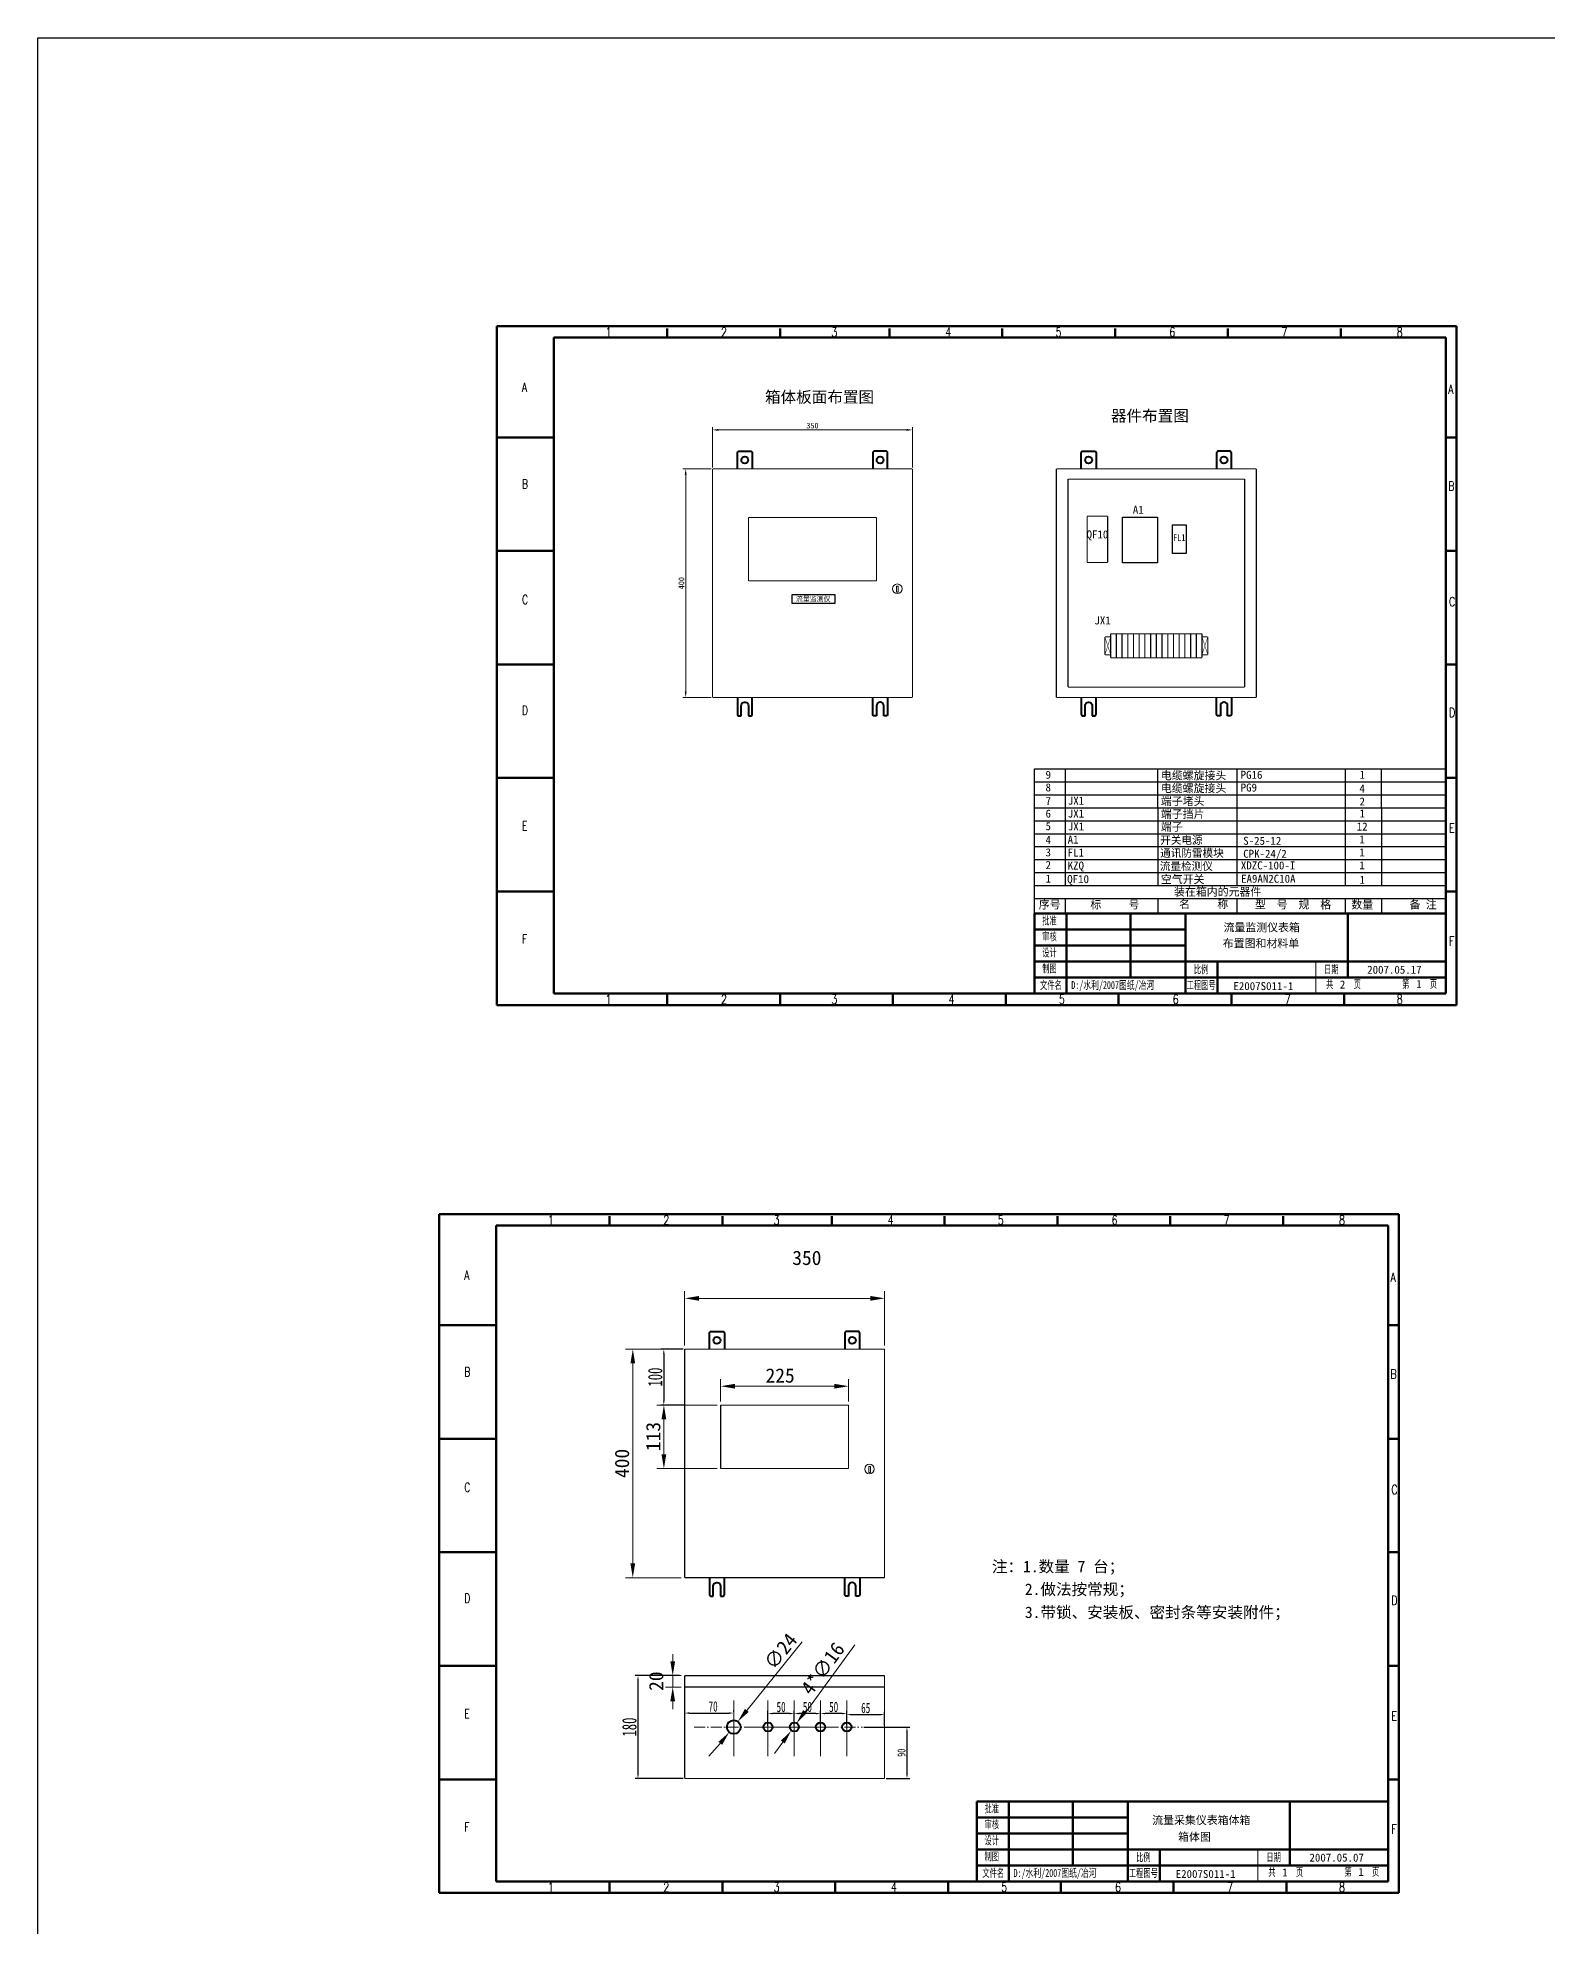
# Model space of a CAD drawing. Header units: millimetres. Extents: x 351 to 10319, y -5939 to 5511.
# Drawn here: x 1636 to 2296, y 4685 to 5511 of the extents above; entities that cross this region are included whole.
import ezdxf
from ezdxf.enums import TextEntityAlignment as Align

# ---------------------------------------------------------------- set-up
doc = ezdxf.new("R2010")
doc.units = ezdxf.units.MM
doc.linetypes.add('ACAD_ISO10W100', pattern=[18, 12, -3, 0, -3])
doc.layers.add('40', color=7, linetype='Continuous')
doc.layers.add('41', color=7, linetype='Continuous')
doc.styles.add('HZ', font='txt.shx', dxfattribs={"width": 0.65, "bigfont": 'hztxt.shx'})
doc.styles.add('song', font='SimSun.ttf', dxfattribs={"width": 0.65})
doc.styles.add('仿宋', font='SIMFANG.TTF', dxfattribs={"width": 0.65})
doc.styles.add('图框', font='SimSun.ttf')
doc.dimstyles.new('ISO-25', dxfattribs={"dimtxt": 3.5, "dimasz": 2, "dimexe": 1.25, "dimexo": 0.625, "dimtad": 1, "dimtoh": 1, "dimtxsty": 'song', "dimcen": 2.5, "dimadec": 0, "dimazin": 0, "dimtfac": 1, "dimtmove": 0, "dimatfit": 3, "dimfxl": 0, "dimarcsym": 0})

# ---------------------------------------------------------------- blocks, each defined once
blk = doc.blocks.new('A3图框')
at = {"color": 0, "lineweight": 50}
for p, q in [((167.91, 122.87), (-252.09, 122.87)), ((-177.45, 121.9), (-177.45, 117.9)), ((-128.08, 121.9), (-128.08, 117.9)), ((-80.2, 121.9), (-80.2, 117.9)), ((-30.83, 121.9), (-30.83, 117.9)), ((18.54, 121.9), (18.54, 117.9)), ((67.91, 121.9), (67.91, 117.9)), ((117.28, 121.9), (117.28, 117.9)), ((-227.09, 74.21), (-252.09, 74.21)), ((167.91, 74.21), (163.31, 74.21)), ((-227.09, 24.55), (-252.09, 24.55)), ((167.91, 24.55), (163.31, 24.55)), ((-227.09, -25.11), (-252.09, -25.11)), ((167.48, -25.11), (163.31, -25.11)), ((-227.09, -74.77), (-252.09, -74.77)), ((167.91, -74.77), (163.31, -74.77)), ((-227.09, -124.43), (-252.09, -124.43)), ((167.91, -124.43), (163.31, -124.43)), ((-177.45, -169.13), (-177.45, -174.09)), ((-128.08, -169.13), (-128.08, -174.09)), ((-78.71, -169.13), (-78.71, -174.09)), ((-29.34, -169.13), (-29.34, -174.09)), ((20.03, -169.13), (20.03, -174.09)), ((69.4, -169.13), (69.4, -174.09)), ((118.77, -169.13), (118.77, -174.09)), ((167.91, -174.13), (-252.08, -174.13))]:
    blk.add_line(p, q, dxfattribs=at)
at = {"lineweight": 20}
blk.add_line((106.31, -155.13), (106.31, -169.13), dxfattribs=at)
at = {"layer": '40', "color": 0, "lineweight": 50}
for p, q in [((163.31, 117.86), (-227.09, 117.86)), ((163.31, -169.13), (163.31, 117.86)), ((-16.69, -134.13), (163.31, -134.13)), ((-16.69, -169.13), (-16.69, -134.13)), ((-2.69, -169.13), (-2.69, -134.13)), ((25.31, -162.13), (25.31, -134.13)), ((49.31, -169.13), (49.31, -134.13)), ((120.31, -162.13), (120.31, -134.13)), ((-16.69, -141.13), (49.31, -141.13)), ((-16.69, -148.13), (49.31, -148.13)), ((-16.69, -155.13), (163.31, -155.13)), ((63.31, -169.13), (63.31, -155.13)), ((63.31, -169.13), (63.31, -155.13)), ((120.31, -162.13), (120.31, -155.13)), ((-16.69, -162.13), (163.31, -162.13)), ((-227.09, -169.13), (163.31, -169.13))]:
    blk.add_line(p, q, dxfattribs=at)
at = {"layer": '41', "color": 0, "lineweight": 50}
for p, q in [((-252.09, 122.87), (-252.09, -174.13)), ((-227.09, 117.86), (-227.09, -169.13)), ((167.91, 122.87), (167.91, -174.13))]:
    blk.add_line(p, q, dxfattribs=at)
at = {"color": 0, "lineweight": 50, "style": 'HZ', "width": 0.75}
for s, p in [('1', (-204.46, 118.25)), ('2', (-153.9, 118.25)), ('3', (-105.64, 118.25)), ('4', (-55.8, 118.25)), ('5', (-7.53, 118.25)), ('6', (42.26, 118.25)), ('7', (91.29, 118.25)), ('8', (141.81, 118.25)), ('A', (-241.05, 94.13)), ('A', (164.3, 93.18)), ('B', (-241.05, 51.84)), ('B', (164.3, 50.89)), ('C', (-241.05, 1.29)), ('C', (164.68, 0.34)), ('D', (-241.05, -47.19)), ('D', (164.68, -48.14)), ('E', (-241.05, -97.74)), ('E', (164.68, -98.68)), ('F', (-241.05, -147.25)), ('F', (164.68, -148.2)), ('1', (-204.46, -173.57)), ('2', (-153.9, -173.57)), ('3', (-105.64, -173.57)), ('4', (-54.31, -173.57)), ('5', (-6.05, -173.57)), ('6', (43.75, -173.57)), ('7', (92.78, -173.57)), ('8', (141.81, -173.57))]:
    blk.add_text(s, height=4, dxfattribs=at).set_placement(p)
at = {"layer": '41', "color": 0, "lineweight": 20, "style": '仿宋', "width": 0.65}
for s, p in [('批准', (-13.37, -138.93)), ('审核', (-13.37, -145.93)), ('设计', (-13.37, -152.93)), ('制图', (-13.37, -159.93)), ('比例', (52.97, -160.27)), ('日期', (109.97, -160.27)), ('文件名', (-14.32, -167.16)), ('工程图号', (49.8, -167.15)), ('共     页', (110.85, -166.78)), ('第     页', (144.15, -166.64))]:
    blk.add_text(s, height=3.5, dxfattribs=at).set_placement(p)
blk = doc.blocks.new('*D41')
at = {"color": 0, "lineweight": -2}
for p, q in [((1918.09, 4937.57), (1908.35, 4937.57)), ((1909.6, 4935.57), (1909.6, 4915.08)), ((1919.08, 4913.08), (1908.35, 4913.08))]:
    blk.add_line(p, q, dxfattribs=at)
at = {"color": 0}
for points in [[(1909.27, 4935.57), (1909.93, 4935.57), (1909.6, 4937.57)], [(1909.27, 4915.08), (1909.93, 4915.08), (1909.6, 4913.08)]]:
    blk.add_solid(points, dxfattribs=at)
at = {"layer": 'Defpoints', "color": 0}
for p in [(1918.71, 4937.57), (1909.6, 4913.08), (1919.7, 4913.08)]:
    blk.add_point(p, dxfattribs=at)
at = {"color": 0, "lineweight": 20, "insert": (1905.85, 4925.33), "char_height": 6.25, "attachment_point": 5, "rotation": 90, "style": 'song'}
blk.add_mtext('100', dxfattribs=at)
blk = doc.blocks.new('*D43')
at = {"color": 0, "lineweight": -2}
for p, q in [((1997.19, 4772.25), (2017.25, 4772.25)), ((2016, 4770.25), (2016, 4751.75)), ((2006.84, 4749.75), (2017.25, 4749.75))]:
    blk.add_line(p, q, dxfattribs=at)
at = {"color": 0}
for points in [[(2015.67, 4770.25), (2016.34, 4770.25), (2016, 4772.25)], [(2015.67, 4751.75), (2016.34, 4751.75), (2016, 4749.75)]]:
    blk.add_solid(points, dxfattribs=at)
at = {"layer": 'Defpoints', "color": 0}
for p in [(1996.56, 4772.25), (2006.21, 4749.75), (2016, 4749.75)]:
    blk.add_point(p, dxfattribs=at)
at = {"color": 0, "insert": (2013.63, 4761), "char_height": 3.5, "attachment_point": 5, "rotation": 90, "style": 'song'}
blk.add_mtext('90', dxfattribs=at)
blk = doc.blocks.new('*D44')
at = {"color": 0, "lineweight": -2}
for p, q in [((1916.53, 4794.75), (1897.05, 4794.75)), ((1898.3, 4792.75), (1898.3, 4751.75)), ((1918.09, 4749.75), (1897.05, 4749.75))]:
    blk.add_line(p, q, dxfattribs=at)
at = {"color": 0}
for points in [[(1897.97, 4792.75), (1898.64, 4792.75), (1898.3, 4794.75)], [(1897.97, 4751.75), (1898.64, 4751.75), (1898.3, 4749.75)]]:
    blk.add_solid(points, dxfattribs=at)
at = {"layer": 'Defpoints', "color": 0}
for p in [(1917.15, 4794.75), (1898.3, 4749.75), (1918.71, 4749.75)]:
    blk.add_point(p, dxfattribs=at)
at = {"color": 0, "lineweight": 20, "insert": (1894.55, 4772.25), "char_height": 6.25, "attachment_point": 5, "rotation": 90, "style": 'song'}
blk.add_mtext('180', dxfattribs=at)
blk = doc.blocks.new('*D45')
at = {"color": 0, "lineweight": -2}
for p, q in [((1918.71, 4794.13), (1918.71, 4777.13)), ((1920.71, 4778.38), (1938.19, 4778.38)), ((1940.19, 4779), (1940.19, 4779.63))]:
    blk.add_line(p, q, dxfattribs=at)
at = {"color": 0}
for points in [[(1920.71, 4778.71), (1920.71, 4778.05), (1918.71, 4778.38)], [(1938.19, 4778.71), (1938.19, 4778.05), (1940.19, 4778.38)]]:
    blk.add_solid(points, dxfattribs=at)
at = {"layer": 'Defpoints', "color": 0}
for p in [(1918.71, 4794.75), (1940.19, 4778.38), (1940.19, 4778.38)]:
    blk.add_point(p, dxfattribs=at)
at = {"color": 0, "insert": (1931.18, 4781.25), "char_height": 4.5, "attachment_point": 5, "style": 'song'}
blk.add_mtext('70', dxfattribs=at)
blk = doc.blocks.new('*D46')
at = {"color": 0, "lineweight": -2}
for p, q in [((1989.68, 4772.88), (1989.68, 4778.96)), ((1991.68, 4777.71), (2004.21, 4777.71)), ((2006.21, 4772.88), (2006.21, 4778.96))]:
    blk.add_line(p, q, dxfattribs=at)
at = {"color": 0}
for points in [[(1991.68, 4778.04), (1991.68, 4777.38), (1989.68, 4777.71)], [(2004.21, 4778.04), (2004.21, 4777.38), (2006.21, 4777.71)]]:
    blk.add_solid(points, dxfattribs=at)
at = {"layer": 'Defpoints', "color": 0}
for p in [(2006.21, 4777.71), (1989.68, 4772.25), (2006.21, 4772.25)]:
    blk.add_point(p, dxfattribs=at)
at = {"color": 0, "insert": (1997.95, 4780.58), "char_height": 4.5, "attachment_point": 5, "style": 'song'}
blk.add_mtext('65', dxfattribs=at)
blk = doc.blocks.new('*D47')
at = {"color": 0, "lineweight": -2}
for p, q in [((1966.68, 4772.88), (1966.68, 4779.4)), ((1976.18, 4778.15), (1968.68, 4778.15)), ((1978.18, 4772.88), (1978.18, 4779.4))]:
    blk.add_line(p, q, dxfattribs=at)
at = {"color": 0}
for points in [[(1968.68, 4778.48), (1968.68, 4777.81), (1966.68, 4778.15)], [(1976.18, 4778.48), (1976.18, 4777.81), (1978.18, 4778.15)]]:
    blk.add_solid(points, dxfattribs=at)
at = {"layer": 'Defpoints', "color": 0}
for p in [(1966.68, 4778.15), (1966.68, 4772.25), (1978.18, 4772.25)]:
    blk.add_point(p, dxfattribs=at)
at = {"color": 0, "insert": (1972.43, 4781.02), "char_height": 4.5, "attachment_point": 5, "style": 'song'}
blk.add_mtext('50', dxfattribs=at)
blk = doc.blocks.new('*D48')
at = {"color": 0, "lineweight": -2}
for p, q in [((1955.18, 4772.88), (1955.18, 4779.4)), ((1964.68, 4778.15), (1957.18, 4778.15)), ((1966.68, 4772.88), (1966.68, 4779.4))]:
    blk.add_line(p, q, dxfattribs=at)
at = {"color": 0}
for points in [[(1957.18, 4778.48), (1957.18, 4777.81), (1955.18, 4778.15)], [(1964.68, 4778.48), (1964.68, 4777.81), (1966.68, 4778.15)]]:
    blk.add_solid(points, dxfattribs=at)
at = {"layer": 'Defpoints', "color": 0}
for p in [(1955.18, 4778.15), (1955.18, 4772.25), (1966.68, 4772.25)]:
    blk.add_point(p, dxfattribs=at)
at = {"color": 0, "insert": (1960.93, 4781.02), "char_height": 4.5, "attachment_point": 5, "style": 'song'}
blk.add_mtext('50', dxfattribs=at)
blk = doc.blocks.new('*D81')
at = {"color": 0, "lineweight": -2}
for p, q in [((1978.18, 4772.88), (1978.18, 4779.4)), ((1987.68, 4778.15), (1980.18, 4778.15)), ((1989.68, 4772.88), (1989.68, 4779.4))]:
    blk.add_line(p, q, dxfattribs=at)
at = {"color": 0}
for points in [[(1980.18, 4778.48), (1980.18, 4777.81), (1978.18, 4778.15)], [(1987.68, 4778.48), (1987.68, 4777.81), (1989.68, 4778.15)]]:
    blk.add_solid(points, dxfattribs=at)
at = {"layer": 'Defpoints', "color": 0}
for p in [(1978.18, 4778.15), (1978.18, 4772.25), (1989.68, 4772.25)]:
    blk.add_point(p, dxfattribs=at)
at = {"color": 0, "insert": (1983.93, 4781.02), "char_height": 4.5, "attachment_point": 5, "style": 'song'}
blk.add_mtext('50', dxfattribs=at)

msp = doc.modelspace()

# ---------------------------------------------------------------- linework, layer by layer
at = {"lineweight": 20}
for p, q in [((1930.911, 5323.265), (1930.911, 5340.931)), ((1933.411, 5339.681), (2015.911, 5339.681)), ((2018.411, 5323.265), (2018.411, 5340.931)), ((1930.286, 5322.64), (1917.917, 5322.64)), ((1919.167, 5320.14), (1919.167, 5225.14)), ((1930.286, 5222.64), (1917.917, 5222.64)), ((1918.715, 4939.133), (1918.715, 4962.912)), ((1924.965, 4959.787), (1999.965, 4959.787)), ((2006.215, 4939.133), (2006.215, 4962.912)), ((1917.152, 4937.571), (1892.898, 4937.571)), ((1917.152, 4937.571), (1906.505, 4937.571)), ((1896.023, 4931.321), (1896.023, 4843.821)), ((1934.465, 4914.644), (1934.465, 4924.47)), ((1990.465, 4914.644), (1990.465, 4924.47)), ((1940.715, 4921.345), (1984.215, 4921.345)), ((1932.902, 4913.081), (1906.505, 4913.081)), ((1908.068, 4913.081), (1912.755, 4913.081)), ((1909.63, 4906.831), (1909.63, 4891.581)), ((1932.902, 4885.331), (1906.505, 4885.331)), ((1908.068, 4885.331), (1912.755, 4885.331)), ((1917.152, 4837.571), (1892.898, 4837.571)), ((1970.08, 4809.478), (1945.919, 4779.519)), ((1993.181, 4808.236), (1971.736, 4778.773)), ((1913.493, 4801.005), (1913.493, 4804.13)), ((1917.152, 4794.755), (1910.368, 4794.755)), ((1913.493, 4794.755), (1913.493, 4789.755)), ((1917.152, 4789.755), (1910.368, 4789.755)), ((1913.493, 4783.505), (1913.493, 4780.009)), ((1940.195, 4783.846), (1940.195, 4759.495)), ((1955.183, 4783.846), (1955.183, 4759.495)), ((1966.683, 4783.846), (1966.683, 4759.495)), ((1978.183, 4783.846), (1978.183, 4759.495)), ((1989.683, 4783.846), (1989.683, 4759.495)), ((1961.696, 4765.673), (1958.018, 4760.619))]:
    msp.add_line(p, q, dxfattribs=at)
at = {"color": 0}
for p, q in [((2071.878, 5128.079), (2071.878, 5191.422)), ((2071.878, 5191.422), (2251.616, 5191.422)), ((2085.394, 5140.343), (2085.394, 5191.422)), ((2125.85, 5174.297), (2125.85, 5191.422)), ((2160.454, 5174.297), (2160.454, 5191.422)), ((2207.923, 5174.297), (2207.923, 5191.422)), ((2223.74, 5174.297), (2223.74, 5191.422)), ((2071.878, 5185.747), (2251.616, 5185.747)), ((2071.878, 5180.071), (2251.616, 5180.071)), ((2071.878, 5174.396), (2251.616, 5174.396)), ((2125.912, 5157.32), (2125.912, 5174.297)), ((2160.516, 5157.32), (2160.516, 5174.297)), ((2207.984, 5157.32), (2207.984, 5174.297)), ((2223.802, 5157.32), (2223.802, 5174.297)), ((2071.878, 5168.72), (2251.616, 5168.72)), ((2071.878, 5163.045), (2251.616, 5163.045)), ((2071.878, 5157.37), (2251.616, 5157.37)), ((2125.912, 5140.343), (2125.912, 5157.32)), ((2160.516, 5140.343), (2160.516, 5157.32)), ((2207.984, 5140.343), (2207.984, 5157.32)), ((2223.802, 5140.343), (2223.802, 5157.32)), ((2071.878, 5151.694), (2251.616, 5151.694)), ((2071.878, 5146.019), (2251.616, 5146.019)), ((2071.878, 5140.343), (2251.616, 5140.343)), ((2071.878, 5134.668), (2251.616, 5134.668)), ((2085.394, 5128.079), (2085.394, 5134.668)), ((2125.912, 5128.079), (2125.912, 5134.668)), ((2160.516, 5128.079), (2160.516, 5134.668)), ((2207.984, 5128.079), (2207.984, 5134.668)), ((2223.802, 5128.079), (2223.802, 5134.668))]:
    msp.add_line(p, q, dxfattribs=at)
at = {"linetype": 'ACAD_ISO10W100', "lineweight": 20, "ltscale": 0.4}
for p, q in [((1922.917, 4772.255), (1996.564, 4772.255)), ((1981.777, 4772.255), (1946.891, 4772.255))]:
    msp.add_line(p, q, dxfattribs=at)
msp.add_line((1934.306, 4765.119), (1929.294, 4759.488))
for points in [[(1635.619, 5511.216), (4762.542, 5511.216), (4762.542, 4055.829), (1635.619, 4055.829)], [(2110.39, 5301.455), (2125.674, 5301.455), (2125.674, 5281.472), (2110.39, 5281.472)], [(2132.196, 5298.083), (2138.173, 5298.083), (2138.173, 5285.595), (2132.196, 5285.595)]]:
    msp.add_lwpolyline(points, close=True)
at = {"lineweight": 40}
for points in [[(1941.799, 5322.64), (1941.799, 5329.616, -0.4142136), (1942.549, 5330.366), (1947.542, 5330.366, -0.4142136), (1948.292, 5329.616), (1948.292, 5322.64)], [(2007.523, 5322.64), (2007.523, 5329.616, 0.4142136), (2006.773, 5330.366), (2001.78, 5330.366, 0.4142136), (2001.03, 5329.616), (2001.03, 5322.64)], [(2092.275, 5322.64), (2092.275, 5329.616, -0.4142136), (2093.025, 5330.366), (2098.017, 5330.366, -0.4142136), (2098.767, 5329.616), (2098.767, 5322.64)], [(2157.998, 5322.64), (2157.998, 5329.616, 0.4142136), (2157.248, 5330.366), (2152.255, 5330.366, 0.4142136), (2151.505, 5329.616), (2151.505, 5322.64)], [(1941.799, 5222.64), (1941.799, 5215.316, 0.4142136), (1942.549, 5214.566), (1943.452, 5214.566)], [(1946.639, 5214.566), (1947.542, 5214.566, 0.4142136), (1948.292, 5215.316), (1948.292, 5222.64)], [(2002.683, 5214.566), (2001.78, 5214.566, -0.4142136), (2001.03, 5215.316), (2001.03, 5222.64)], [(2007.523, 5222.64), (2007.523, 5215.316, -0.4142136), (2006.773, 5214.566), (2005.87, 5214.566)], [(2092.275, 5222.64), (2092.275, 5215.316, 0.4142136), (2093.025, 5214.566), (2093.927, 5214.566)], [(2097.115, 5214.566), (2098.017, 5214.566, 0.4142136), (2098.767, 5215.316), (2098.767, 5222.64)], [(2153.158, 5214.566), (2152.255, 5214.566, -0.4142136), (2151.505, 5215.316), (2151.505, 5222.64)], [(2157.998, 5222.64), (2157.998, 5215.316, -0.4142136), (2157.248, 5214.566), (2156.346, 5214.566)], [(1943.452, 5214.566), (1943.452, 5219.029, -0.4142136), (1944.952, 5220.529), (1945.139, 5220.529, -0.4142136), (1946.639, 5219.029), (1946.639, 5214.566)], [(2005.87, 5214.566), (2005.87, 5219.029, 0.4142136), (2004.37, 5220.529), (2004.183, 5220.529, 0.4142136), (2002.683, 5219.029), (2002.683, 5214.566)], [(2093.927, 5214.566), (2093.927, 5219.029, -0.4142136), (2095.427, 5220.529), (2095.615, 5220.529, -0.4142136), (2097.115, 5219.029), (2097.115, 5214.566)], [(2156.346, 5214.566), (2156.346, 5219.029, 0.4142136), (2154.846, 5220.529), (2154.658, 5220.529, 0.4142136), (2153.158, 5219.029), (2153.158, 5214.566)], [(1929.603, 4937.571), (1929.603, 4944.547, -0.4142136), (1930.353, 4945.297), (1935.346, 4945.297, -0.4142136), (1936.096, 4944.547), (1936.096, 4937.571)], [(1995.327, 4937.571), (1995.327, 4944.547, 0.4142136), (1994.577, 4945.297), (1989.584, 4945.297, 0.4142136), (1988.834, 4944.547), (1988.834, 4937.571)], [(1929.603, 4837.571), (1929.603, 4830.247, 0.4142136), (1930.353, 4829.497), (1931.256, 4829.497)], [(1931.256, 4829.497), (1931.256, 4833.96, -0.4142136), (1932.756, 4835.46), (1932.943, 4835.46, -0.4142136), (1934.443, 4833.96), (1934.443, 4829.497)], [(1934.443, 4829.497), (1935.346, 4829.497, 0.4142136), (1936.096, 4830.247), (1936.096, 4837.571)], [(1990.487, 4829.497), (1989.584, 4829.497, -0.4142136), (1988.834, 4830.247), (1988.834, 4837.571)], [(1993.674, 4829.497), (1993.674, 4833.96, 0.4142136), (1992.174, 4835.46), (1991.987, 4835.46, 0.4142136), (1990.487, 4833.96), (1990.487, 4829.497)], [(1995.327, 4837.571), (1995.327, 4830.247, -0.4142136), (1994.577, 4829.497), (1993.674, 4829.497)]]:
    msp.add_lwpolyline(points, format="xyb", dxfattribs=at)
at = {"lineweight": 40, "const_width": 0.5}
for points in [[(1930.911, 5322.64), (1930.911, 5222.64)], [(1930.911, 5322.64), (2018.411, 5322.64)], [(2018.411, 5322.64), (2018.411, 5222.64)], [(2081.386, 5322.64), (2168.886, 5322.64)], [(2081.386, 5322.64), (2081.386, 5222.64)], [(2168.886, 5322.64), (2168.886, 5222.64)], [(2086.507, 5318.135), (2163.766, 5318.135)], [(2086.507, 5318.135), (2086.507, 5227.145)], [(2163.766, 5318.135), (2163.766, 5227.145)], [(1946.661, 5301.39), (1946.661, 5273.64)], [(1946.661, 5301.39), (2002.661, 5301.39)], [(2002.661, 5301.39), (2002.661, 5273.64)], [(1946.661, 5273.64), (2002.661, 5273.64)], [(1930.911, 5222.64), (2018.411, 5222.64)], [(2081.386, 5222.64), (2168.886, 5222.64)], [(2086.507, 5227.145), (2163.766, 5227.145)], [(1918.715, 4937.571), (1918.715, 4837.571)], [(1918.715, 4937.571), (2006.215, 4937.571)], [(2006.215, 4937.571), (2006.215, 4837.571)], [(1934.465, 4913.081), (1934.465, 4885.331)], [(1934.465, 4913.081), (1990.465, 4913.081)], [(1990.465, 4913.081), (1990.465, 4885.331)], [(1934.465, 4885.331), (1990.465, 4885.331)], [(1918.715, 4837.571), (2006.215, 4837.571)], [(1918.715, 4794.755), (1918.715, 4749.755)], [(1918.715, 4794.755), (2006.215, 4794.755)], [(2006.215, 4794.755), (2006.215, 4749.755)], [(1918.715, 4789.755), (2006.215, 4789.755)], [(1918.715, 4749.755), (2006.215, 4749.755)]]:
    msp.add_lwpolyline(points, dxfattribs=at)
at = {"lineweight": 20}
for points, const_width in [([(2094.86, 5301.937), (2103.86, 5301.937)], 0.5), ([(2094.86, 5301.937), (2094.86, 5281.687)], 0.5), ([(2103.86, 5301.937), (2103.86, 5281.687)], 0.5), ([(2094.86, 5281.687), (2103.86, 5281.687)], 0.5), ([(2102.636, 5249.14), (2102.636, 5241.326)], 0.5), ([(2102.636, 5249.14), (2105.136, 5249.14)], 0.5), ([(2105.136, 5249.14), (2102.636, 5241.326), (2103.886, 5241.326)], 0.2), ([(2102.636, 5249.14), (2105.136, 5241.326)], 0.2), ([(2105.136, 5250.483), (2107.636, 5250.483)], 0.5), ([(2105.136, 5250.483), (2105.136, 5239.983)], 0.5), ([(2105.136, 5249.14), (2105.136, 5241.326)], 0.5), ([(2105.136, 5249.14), (2105.136, 5241.326)], 0.5), ([(2107.636, 5250.483), (2107.636, 5239.983)], 0.5), ([(2107.636, 5250.483), (2110.136, 5250.483)], 0.5), ([(2107.636, 5250.483), (2107.636, 5239.983)], 0.5), ([(2110.136, 5250.483), (2110.136, 5239.983)], 0.5), ([(2110.136, 5250.483), (2112.636, 5250.483)], 0.5), ([(2110.136, 5250.483), (2110.136, 5239.983)], 0.5), ([(2112.636, 5250.483), (2112.636, 5239.983)], 0.5), ([(2112.636, 5250.483), (2115.136, 5250.483)], 0.5), ([(2112.636, 5250.483), (2112.636, 5239.983)], 0.5), ([(2115.136, 5250.483), (2115.136, 5239.983)], 0.5), ([(2115.136, 5250.483), (2117.636, 5250.483)], 0.5), ([(2115.136, 5250.483), (2115.136, 5239.983)], 0.5), ([(2117.636, 5250.483), (2117.636, 5239.983)], 0.5), ([(2117.636, 5250.483), (2120.136, 5250.483)], 0.5), ([(2117.636, 5250.483), (2117.636, 5239.983)], 0.5), ([(2120.136, 5250.483), (2120.136, 5239.983)], 0.5), ([(2120.136, 5250.483), (2122.636, 5250.483)], 0.5), ([(2120.136, 5250.483), (2120.136, 5239.983)], 0.5), ([(2122.636, 5250.483), (2122.636, 5239.983)], 0.5), ([(2122.636, 5250.483), (2125.136, 5250.483)], 0.5), ([(2122.636, 5250.483), (2122.636, 5239.983)], 0.5), ([(2125.136, 5250.483), (2125.136, 5239.983)], 0.5), ([(2125.136, 5250.483), (2127.636, 5250.483)], 0.5), ([(2125.136, 5250.483), (2125.136, 5239.983)], 0.5), ([(2127.636, 5250.483), (2127.636, 5239.983)], 0.5), ([(2127.636, 5250.483), (2130.136, 5250.483)], 0.5), ([(2127.636, 5250.483), (2127.636, 5239.983)], 0.5), ([(2130.136, 5250.483), (2130.136, 5239.983)], 0.5), ([(2130.136, 5250.483), (2130.136, 5239.983)], 0.5), ([(2130.136, 5250.483), (2132.636, 5250.483)], 0.5), ([(2132.636, 5250.483), (2132.636, 5239.983)], 0.5), ([(2132.636, 5250.483), (2135.136, 5250.483)], 0.5), ([(2132.636, 5250.483), (2132.636, 5239.983)], 0.5), ([(2135.136, 5250.483), (2135.136, 5239.983)], 0.5), ([(2135.136, 5250.483), (2137.636, 5250.483)], 0.5), ([(2135.136, 5250.483), (2135.136, 5239.983)], 0.5), ([(2137.636, 5250.483), (2137.636, 5239.983)], 0.5), ([(2137.636, 5250.483), (2140.136, 5250.483)], 0.5), ([(2137.636, 5250.483), (2137.636, 5239.983)], 0.5), ([(2140.136, 5250.483), (2140.136, 5239.983)], 0.5), ([(2140.136, 5250.483), (2142.636, 5250.483)], 0.5), ([(2140.136, 5250.483), (2140.136, 5239.983)], 0.5), ([(2142.636, 5250.483), (2142.636, 5239.983)], 0.5), ([(2142.636, 5250.483), (2145.136, 5250.483)], 0.5), ([(2142.636, 5250.483), (2142.636, 5239.983)], 0.5), ([(2145.136, 5250.483), (2145.136, 5239.983)], 0.5), ([(2145.136, 5249.14), (2147.636, 5249.14)], 0.5), ([(2145.136, 5249.14), (2145.136, 5241.326)], 0.5), ([(2147.636, 5249.14), (2145.136, 5241.326), (2146.386, 5241.326)], 0.2), ([(2145.136, 5249.14), (2147.636, 5241.326)], 0.2), ([(2147.636, 5249.14), (2147.636, 5241.326)], 0.5), ([(2147.636, 5249.14), (2147.636, 5241.326)], 0.5), ([(2102.636, 5241.326), (2105.136, 5241.326)], 0.5), ([(2105.136, 5239.983), (2107.636, 5239.983)], 0.5), ([(2107.636, 5239.983), (2110.136, 5239.983)], 0.5), ([(2110.136, 5239.983), (2112.636, 5239.983)], 0.5), ([(2112.636, 5239.983), (2115.136, 5239.983)], 0.5), ([(2115.136, 5239.983), (2117.636, 5239.983)], 0.5), ([(2117.636, 5239.983), (2120.136, 5239.983)], 0.5), ([(2120.136, 5239.983), (2122.636, 5239.983)], 0.5), ([(2122.636, 5239.983), (2125.136, 5239.983)], 0.5), ([(2125.136, 5239.983), (2127.636, 5239.983)], 0.5), ([(2127.636, 5239.983), (2130.136, 5239.983)], 0.5), ([(2130.136, 5239.983), (2132.636, 5239.983)], 0.5), ([(2132.636, 5239.983), (2135.136, 5239.983)], 0.5), ([(2135.136, 5239.983), (2137.636, 5239.983)], 0.5), ([(2137.636, 5239.983), (2140.136, 5239.983)], 0.5), ([(2140.136, 5239.983), (2142.636, 5239.983)], 0.5), ([(2142.636, 5239.983), (2145.136, 5239.983)], 0.5), ([(2145.136, 5241.326), (2147.636, 5241.326)], 0.5)]:
    msp.add_lwpolyline(points, dxfattribs=dict(at, const_width=const_width))
at = {"const_width": 0.2}
msp.add_lwpolyline([(2110.39, 5301.455), (2110.39, 5281.472), (2125.674, 5281.472), (2125.674, 5301.455), (2110.39, 5301.455)], dxfattribs=at)
at = {"lineweight": 20}
for points in [[(2011.45, 5271.336), (2012.219, 5271.336), (2012.219, 5268.676), (2011.45, 5268.676)], [(1999.254, 4886.267), (2000.023, 4886.267), (2000.023, 4883.607), (1999.254, 4883.607)]]:
    msp.add_lwpolyline(points, close=True, dxfattribs=at)
at = {"color": 0}
msp.add_lwpolyline([(1965.714, 5267.653), (1984.397, 5267.653), (1984.397, 5263.72), (1965.714, 5263.72)], close=True, dxfattribs=at)
at = {"lineweight": 40}
for centre, radius in [((1945.046, 5326.513), 1.5), ((2004.276, 5326.513), 1.5), ((2095.521, 5326.513), 1.5), ((2154.752, 5326.513), 1.5), ((1932.85, 4941.444), 1.5), ((1992.08, 4941.444), 1.5), ((1940.195, 4772.255), 3), ((1955.183, 4772.255), 2), ((1966.683, 4772.255), 2), ((1978.183, 4772.255), 2), ((1989.683, 4772.255), 2)]:
    msp.add_circle(centre, radius, dxfattribs=at)
at = {"lineweight": 20}
for centre in [(2011.788, 5270.186), (1999.592, 4885.117)]:
    msp.add_circle(centre, 2.092, dxfattribs=at)
for points in [[(1933.411, 5340.098), (1933.411, 5339.264), (1930.911, 5339.681)], [(2015.911, 5340.098), (2015.911, 5339.264), (2018.411, 5339.681)], [(1918.75, 5320.14), (1919.583, 5320.14), (1919.167, 5322.64)], [(1918.75, 5225.14), (1919.583, 5225.14), (1919.167, 5222.64)], [(1924.965, 4960.828), (1924.965, 4958.745), (1918.715, 4959.787)], [(1999.965, 4960.828), (1999.965, 4958.745), (2006.215, 4959.787)], [(1894.981, 4931.321), (1897.065, 4931.321), (1896.023, 4937.571)], [(1940.715, 4922.386), (1940.715, 4920.303), (1934.465, 4921.345)], [(1984.215, 4922.386), (1984.215, 4920.303), (1990.465, 4921.345)], [(1908.588, 4906.831), (1910.672, 4906.831), (1909.63, 4913.081)], [(1908.588, 4891.581), (1910.672, 4891.581), (1909.63, 4885.331)], [(1894.981, 4843.821), (1897.065, 4843.821), (1896.023, 4837.571)], [(1912.451, 4801.005), (1914.534, 4801.005), (1913.493, 4794.755)], [(1912.451, 4783.505), (1914.534, 4783.505), (1913.493, 4789.755)], [(1945.108, 4780.173), (1946.73, 4778.865), (1941.996, 4774.654)], [(1970.564, 4779.626), (1972.249, 4778.4), (1967.728, 4773.96)], [(1933.495, 4765.772), (1935.117, 4764.465), (1938.229, 4769.984)], [(1960.854, 4766.286), (1962.539, 4765.06), (1965.375, 4770.726)]]:
    msp.add_solid(points, dxfattribs=at)

# ---------------------------------------------------------------- block references
at = {"layer": '40', "lineweight": 20, "ltscale": 10}
for p in [(2088.567, 5262.21), (2063.311, 4873.804)]:
    msp.add_blockref('A3图框', p, dxfattribs=at)

# ---------------------------------------------------------------- texts
at = {"color": 0, "style": 'song'}
for s, height, p in [('A1', 3.5, (2114.851, 5302.982)), ('QF10', 3.5, (2094.61, 5292.215)), ('JX1', 3.5, (2098.034, 5254.578)), ('9', 3.5, (2076.656, 5187.077)), ('电缆螺旋接头', 3.5, (2127.123, 5186.757)), ('PG16', 3.5, (2162.048, 5187.057)), ('8', 3.5, (2076.656, 5181.548)), ('电缆螺旋接头', 3.5, (2127.123, 5181.18)), ('PG9', 3.5, (2162.048, 5181.481)), ('7', 3.5, (2076.656, 5175.582)), ('6', 3.5, (2076.656, 5170.1)), ('JX1', 3.5, (2086.399, 5175.736)), ('JX1', 3.5, (2086.399, 5170.11)), ('端子堵头', 3.5, (2127.123, 5175.505)), ('端子挡片', 3.5, (2127.123, 5169.879)), ('5', 3.5, (2076.656, 5164.571)), ('JX1', 3.5, (2086.399, 5164.483)), ('端子', 3.5, (2127.123, 5164.253)), ('4', 3.5, (2076.656, 5158.605)), ('3', 3.5, (2076.656, 5153.123)), ('A1', 3.5, (2086.337, 5158.709)), ('FL1', 3.5, (2086.337, 5153.034)), ('通讯防雷模块', 3.4, (2126.831, 5152.868)), ('开关电源', 3.4, (2126.831, 5158.544)), ('S-25-12', 3.5, (2163.169, 5158.182)), ('CPK-24/2', 3.5, (2163.169, 5152.507)), ('2', 3.5, (2076.656, 5147.595)), ('KZQ', 3.5, (2086.337, 5147.358)), ('流量检测仪', 3.4, (2126.681, 5147.128)), ('XDZC-100-I', 3.5, (2162.139, 5147.428)), ('1', 3.5, (2076.656, 5141.628)), ('QF10', 3.5, (2086.147, 5141.44)), ('空气开关', 3.5, (2127.123, 5141.332)), ('EA9AN2C10A', 3.5, (2162.237, 5141.597))]:
    msp.add_text(s, height=height, dxfattribs=at).set_placement(p)
at = {"lineweight": 9, "style": 'song', "width": 0.9}
msp.add_text('FL1', height=2.9167, dxfattribs=at).set_placement((2132.509, 5291.126))
at = {"color": 0, "linetype": 'Continuous', "style": 'song'}
msp.add_text('流量监测仪', height=2.16, dxfattribs=at).set_placement((1967.432, 5264.675))
at = {"color": 0}
for s, style, p in [('1', 'song', (2215.242, 5187.104)), ('4', 'song', (2215.242, 5181.057)), ('2', 'song', (2215.242, 5175.381)), ('1', 'song', (2215.242, 5170.158)), ('12', 'song', (2215.242, 5164.41)), ('1', 'song', (2215.18, 5158.812)), ('1', 'song', (2215.18, 5153.136)), ('1', 'song', (2215.18, 5147.475)), ('装在箱内的元器件', 'song', (2151.979, 5135.881)), ('1', 'song', (2215.242, 5141.124)), ('序号', '图框', (2078.455, 5130.268)), ('标     号', 'song', (2107.004, 5130.268)), ('名     称', 'song', (2145.844, 5130.455)), ('型  号  规  格', 'song', (2184.953, 5130.268)), ('数量', 'song', (2215.242, 5130.268)), ('备 注', 'song', (2241.9, 5130.268))]:
    msp.add_text(s, height=3.5, dxfattribs=dict(at, style=style)).set_placement(p, align=Align.CENTER)
at = {"lineweight": 20}
msp.add_text('225', height=6.25, dxfattribs=at).set_placement((1954.132, 4922.907))
for s, rotation, p in [('113', 90, (1908.068, 4892.956)), ('4*∅16', 53.9505, (1974.121, 4785.729))]:
    msp.add_text(s, height=6.25, rotation=rotation, dxfattribs=at).set_placement(p)
at = {"lineweight": 20, "attachment_point": 5}
for insert, char_height in [((1974.661, 5341.556), 2.5), ((1972.197, 4977.441), 6.25)]:
    msp.add_mtext('350', dxfattribs=dict(at, insert=insert, char_height=char_height))
for s, insert, char_height, rotation in [('400', (1917.292, 5272.64), 2.5, 90), ('400', (1891.336, 4887.571), 6.25, 90), ('∅24', (1960.703, 4805.441), 6.25, 51.114673), ('20', (1906.298, 4792.325), 6.25, 90)]:
    msp.add_mtext(s, dxfattribs=dict(at, insert=insert, char_height=char_height, rotation=rotation))
at = {"layer": '41', "color": 0, "style": 'song'}
for s, height, p in [('箱体板面布置图', 5, (1953.882, 5351.584)), ('器件布置图', 5, (2105.285, 5343.353)), ('流量监测仪表箱', 3.5, (2154.551, 5120.295)), ('布置图和材料单', 3.5, (2154.237, 5113.324)), ('E2007S011-1', 3.5, (2158.878, 5094.638)), ('2', 3.5, (2205.452, 5095.311)), ('2007.05.17', 3.5, (2217.416, 5101.8)), ('1', 3.5, (2238.84, 5095.523)), ('注：1.数量 7 台；', 5, (2053.173, 4839.96)), ('2.做法按常规；', 5, (2067.6, 4830.028)), ('3.带锁、安装板、密封条等安装附件；', 5, (2067.6, 4819.961)), ('流量采集仪表箱体箱', 3.5, (2123.342, 4729.76)), ('箱体图', 3.5, (2134.676, 4722.439)), ('E2007S011-1', 3.5, (2133.622, 4706.232)), ('1', 3.5, (2180.197, 4706.905)), ('2007.05.07', 3.5, (2192.16, 4713.394)), ('1', 3.5, (2213.584, 4707.117))]:
    msp.add_text(s, height=height, dxfattribs=at).set_placement(p)
at = {"layer": '41', "color": 0, "style": 'song', "width": 0.7}
for p in [(2087.923, 5095.07), (2062.667, 4706.665)]:
    msp.add_text('D:/水利/2007图纸/冶河', height=3.5, dxfattribs=at).set_placement(p)

# ---------------------------------------------------------------- dimensions: what is measured, and where the dimension line sits
at = {"lineweight": 20}
for base, p1, p2, text, picture, middle in [((1909.6, 4913.081), (1918.715, 4937.571), (1919.704, 4913.081), '100', '*D41', (1905.85, 4925.326)), ((1898.304, 4749.755), (1917.152, 4794.755), (1918.715, 4749.755), '180', '*D44', (1894.554, 4772.255))]:
    dim = msp.add_linear_dim(base=base, p1=p1, p2=p2, angle=90, text=text, dimstyle='ISO-25', override={"dimtxt": 6.25}, dxfattribs=at)
    dim.commit()
    dim.dimension.update_dxf_attribs({"geometry": picture, "text_midpoint": middle})
for base, p1, p2, text, picture, middle in [((1940.195, 4778.38), (1918.715, 4794.755), (1940.195, 4778.38), '70', '*D45', (1931.178, 4778.38)), ((2006.215, 4777.709), (1989.683, 4772.255), (2006.215, 4772.255), '65', '*D46', (1997.949, 4777.709))]:
    dim = msp.add_linear_dim(base=base, p1=p1, p2=p2, text=text, dimstyle='ISO-25', override={"dimtxt": 4.5})
    dim.commit()
    dim.dimension.update_dxf_attribs({"geometry": picture, "text_midpoint": middle, "dimtype": 160})
for base, p1, p2, picture, middle in [((1955.183, 4778.148), (1966.683, 4772.255), (1955.183, 4772.255), '*D48', (1960.933, 4781.023)), ((1966.683, 4778.148), (1978.183, 4772.255), (1966.683, 4772.255), '*D47', (1972.433, 4781.023)), ((1978.183, 4778.148), (1989.683, 4772.255), (1978.183, 4772.255), '*D81', (1983.933, 4781.023))]:
    dim = msp.add_linear_dim(base=base, p1=p1, p2=p2, text='50', dimstyle='ISO-25', override={"dimtxt": 4.5})
    dim.commit()
    dim.dimension.update_dxf_attribs({"geometry": picture, "text_midpoint": middle})
dim = msp.add_linear_dim(base=(2016.002, 4749.755), p1=(1996.564, 4772.255), p2=(2006.215, 4749.755), angle=90, text='90', dimstyle='ISO-25')
dim.commit()
dim.dimension.update_dxf_attribs({"geometry": '*D43', "text_midpoint": (2013.627, 4761.005)})

doc.saveas('drawing.dxf')
